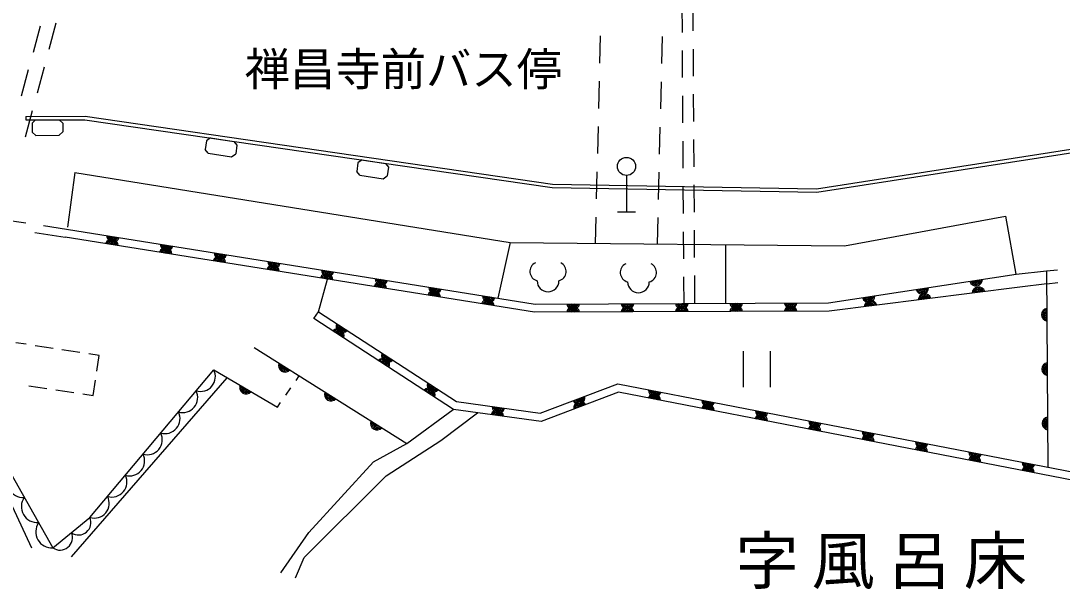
# Model space of a CAD drawing. Units: millimetres, scale not verified. Extents: x 40000 to 680000, y 20000 to 380000.
# Drawn here: x 398938 to 456390, y 257641 to 289002 of the extents above; entities that cross this region are included whole.
import ezdxf
from ezdxf.enums import TextEntityAlignment as Align

# ---------------------------------------------------------------- set-up
doc = ezdxf.new("R2010")
doc.units = ezdxf.units.MM
doc.header["$LTSCALE"] = 1000
for name, color, linetype, lineweight in [('M-BGD', 7, 'Continuous', 25), ('M-STR-STR3', 7, 'Continuous', 25), ('M-STR-STRD', 7, 'Continuous', 25)]:
    doc.layers.add(name, color=color, linetype=linetype, lineweight=lineweight)
doc.styles.add('ＭＳ ゴシック', font='')
doc.styles.get('ＭＳ ゴシック').set_extended_font_data('MS Gothic')

msp = doc.modelspace()

# ---------------------------------------------------------------- linework, layer by layer
at = {"layer": 'M-BGD'}
for p, q in [((435410, 289866), (435419, 288366)), ((436010, 289947), (436019, 288447)), ((400006, 288706), (399614, 287258)), ((400878, 288865), (400486, 287417)), ((435425, 287366), (435434, 285866)), ((436025, 287447), (436034, 285947)), ((399352, 286293), (398960, 284845)), ((400224, 286452), (399832, 285004)), ((435440, 284866), (435449, 283366)), ((436040, 284947), (436049, 283447)), ((399570, 284039), (399178, 282591)), ((399754, 283534), (399555, 283347)), ((399555, 283347), (399558, 282864)), ((399754, 283534), (401056, 283540)), ((401056, 283540), (401257, 283356)), ((401257, 283356), (401260, 282873)), ((399759, 282679), (399558, 282864)), ((399759, 282679), (401061, 282686)), ((401061, 282686), (401260, 282873)), ((409179, 282384), (409110, 281906)), ((409404, 282539), (409179, 282384)), ((409404, 282539), (410692, 282352)), ((410692, 282352), (410863, 282139)), ((410863, 282139), (410794, 281661)), ((435455, 282366), (435464, 280866)), ((436055, 282447), (436064, 280947)), ((409281, 281694), (409110, 281906)), ((409281, 281694), (410569, 281506)), ((410569, 281506), (410794, 281661)), ((417538, 281169), (417468, 280691)), ((417762, 281324), (417538, 281169)), ((417762, 281324), (419051, 281137)), ((419051, 281137), (419222, 280924)), ((417640, 280478), (417468, 280691)), ((417640, 280478), (418928, 280291)), ((418928, 280291), (419153, 280446)), ((419222, 280924), (419153, 280446)), ((432354, 280469), (432354, 278469)), ((435471, 279866), (435480, 278366)), ((436070, 279947), (436079, 278447)), ((431854, 278469), (432854, 278469)), ((397946, 278045), (399207, 277852)), ((400196, 277701), (401457, 277509)), ((401460, 277508), (427311, 273372)), ((399705, 277321), (401389, 277064)), ((427276, 272922), (401389, 277064)), ((435486, 277366), (435495, 275867)), ((436085, 277447), (436094, 275947)), ((453851, 275016), (455534, 275203)), ((455534, 275203), (456138, 275270)), ((455534, 275203), (455603, 264372)), ((435501, 274867), (435510, 273250)), ((436100, 274947), (436110, 273408)), ((443505, 273438), (453851, 275016)), ((454049, 274300), (443540, 272988)), ((455538, 274488), (454049, 274300)), ((455538, 274488), (456146, 274562)), ((415358, 272946), (422973, 267988)), ((443540, 272988), (427276, 272922)), ((427311, 273372), (443505, 273438)), ((422811, 267557), (415113, 272569)), ((399233, 271153), (398660, 271241)), ((400715, 270925), (399727, 271077)), ((402198, 270697), (401209, 270849)), ((403264, 270533), (402692, 270621)), ((411803, 270980), (420240, 265683)), ((438784, 270779), (438784, 268779)), ((440284, 270779), (440284, 268779)), ((403132, 269676), (403264, 270533)), ((409585, 269751), (413092, 267683)), ((401741, 259434), (410331, 269295)), ((402924, 268325), (403056, 269182)), ((414127, 269162), (414301, 269412)), ((427591, 267347), (431869, 268969)), ((431869, 268969), (465417, 262471)), ((399387, 268869), (400375, 268717)), ((400869, 268641), (401858, 268489)), ((402352, 268413), (402924, 268325)), ((413553, 268342), (413840, 268752)), ((431909, 268503), (427643, 266886)), ((465331, 262029), (431909, 268503)), ((413092, 267683), (413267, 267933)), ((422973, 267988), (427591, 267347)), ((427643, 266886), (422811, 267557))]:
    msp.add_line(p, q, dxfattribs=at)
for points in [[(415113, 272569), (415358, 272946), (415865, 274748)], [(395932, 267617), (397534, 265495), (400711, 259919), (402750, 261597), (409585, 269751)], [(413285, 258535), (414831, 260773), (418401, 264663), (420240, 265683), (422800, 267564)], [(414085, 258268), (414564, 259387), (419094, 263891), (422105, 265836), (424130, 267374)], [(395600, 266301), (397990, 263246), (399533, 259918)]]:
    msp.add_lwpolyline(points, dxfattribs=at)
msp.add_circle((432354, 280969), 500, dxfattribs=at)
for centre, radius, start, end in [((403956, 276598), 354, 359.70666, 162.11184), ((404026, 277152), 354, 179.70666, 342.11184), ((404026, 277152), 283, 181.9307, 339.8878), ((404026, 277152), 212, 185.67702, 336.14147), ((404026, 277152), 142, 193.38875, 328.42974), ((404026, 277152), 100, 203.70642, 318.11208), ((404026, 277152), 100, 203.70642, 318.11208), ((403956, 276598), 283, 1.9307, 159.8878), ((403956, 276598), 212, 5.67702, 156.14147), ((403956, 276598), 142, 13.38875, 148.42974), ((403956, 276598), 100, 23.70642, 138.11208), ((403956, 276598), 100, 23.70642, 138.11208), ((406918, 276124), 354, 359.70666, 162.11184), ((406989, 276678), 354, 179.70666, 342.11184), ((406918, 276124), 283, 1.9307, 159.8878), ((406989, 276678), 283, 181.9307, 339.8878), ((406989, 276678), 212, 185.67702, 336.14147), ((406989, 276678), 142, 193.38875, 328.42974), ((406989, 276678), 100, 203.70642, 318.11208), ((406989, 276678), 100, 203.70642, 318.11208), ((406918, 276124), 212, 5.67702, 156.14147), ((406918, 276124), 142, 13.38875, 148.42974), ((406918, 276124), 100, 23.70642, 138.11208), ((406918, 276124), 100, 23.70642, 138.11208), ((409881, 275650), 354, 359.70666, 162.11184), ((409951, 276204), 354, 179.70666, 342.11184), ((409881, 275650), 283, 1.9307, 159.8878), ((409951, 276204), 283, 181.9307, 339.8878), ((409881, 275650), 212, 5.67702, 156.14147), ((409951, 276204), 212, 185.67702, 336.14147), ((409881, 275650), 142, 13.38875, 148.42974), ((409951, 276204), 142, 193.38875, 328.42974), ((409951, 276204), 100, 203.70642, 318.11208), ((409951, 276204), 100, 203.70642, 318.11208), ((409881, 275650), 100, 23.70642, 138.11208), ((409881, 275650), 100, 23.70642, 138.11208), ((412843, 275176), 354, 359.70666, 162.11184), ((412913, 275730), 354, 179.70666, 342.11184), ((412843, 275176), 283, 1.9307, 159.8878), ((412913, 275730), 283, 181.9307, 339.8878), ((412843, 275176), 212, 5.67702, 156.14147), ((412913, 275730), 212, 185.67702, 336.14147), ((412843, 275176), 142, 13.38875, 148.42974), ((412843, 275176), 100, 23.70642, 138.11208), ((412843, 275176), 100, 23.70642, 138.11208), ((412913, 275730), 142, 193.38875, 328.42974), ((412913, 275730), 100, 203.70642, 318.11208), ((412913, 275730), 100, 203.70642, 318.11208), ((415875, 275256), 354, 179.70666, 342.11184), ((415875, 275256), 283, 181.9307, 339.8878), ((415875, 275256), 212, 185.67702, 336.14147), ((415875, 275256), 142, 193.38875, 328.42974), ((415875, 275256), 100, 203.70642, 318.11208), ((415875, 275256), 100, 203.70642, 318.11208), ((427560, 275174), 536, 116.08703, 255.33416), ((428488, 275174), 536, 284.66584, 63.91297), ((432547, 275118), 536, 116.08703, 255.33416), ((433475, 275118), 536, 284.66584, 63.91297), ((415805, 274702), 354, 359.70666, 162.11184), ((415805, 274702), 283, 1.9307, 159.8878), ((415805, 274702), 212, 5.67702, 156.14147), ((415805, 274702), 142, 13.38875, 148.42974), ((415805, 274702), 100, 23.70642, 138.11208), ((415805, 274702), 100, 23.70642, 138.11208), ((418838, 274782), 354, 179.70666, 342.11184), ((418838, 274782), 283, 181.9307, 339.8878), ((418838, 274782), 212, 185.67702, 336.14147), ((418838, 274782), 142, 193.38875, 328.42974), ((418838, 274782), 100, 203.70642, 318.11208), ((418838, 274782), 100, 203.70642, 318.11208), ((428024, 274655), 600, 180, 360), ((451635, 274733), 354, 197.46939, 359.87457), ((451635, 274733), 283, 199.69343, 357.65053), ((451635, 274733), 212, 203.43976, 353.9042), ((451635, 274733), 142, 211.15149, 346.19247), ((451635, 274733), 100, 221.46915, 335.87481), ((451635, 274733), 100, 221.46915, 335.87481), ((418768, 274228), 354, 359.70666, 162.11184), ((418768, 274228), 283, 1.9307, 159.8878), ((418768, 274228), 212, 5.67702, 156.14147), ((418768, 274228), 142, 13.38875, 148.42974), ((418768, 274228), 100, 23.70642, 138.11208), ((418768, 274228), 100, 23.70642, 138.11208), ((421730, 273754), 354, 359.70666, 162.11184), ((421800, 274308), 354, 179.70666, 342.11184), ((421800, 274308), 283, 181.9307, 339.8878), ((421800, 274308), 212, 185.67702, 336.14147), ((421800, 274308), 142, 193.38875, 328.42974), ((421800, 274308), 100, 203.70642, 318.11208), ((421800, 274308), 100, 203.70642, 318.11208), ((433011, 274600), 600, 180, 360), ((448669, 274280), 354, 197.46939, 359.87457), ((448669, 274280), 283, 199.69343, 357.65053), ((448669, 274280), 212, 203.43976, 353.9042), ((448669, 274280), 142, 211.15149, 346.19247), ((448669, 274280), 100, 221.46915, 335.87481), ((448669, 274280), 100, 221.46915, 335.87481), ((451778, 273962), 354, 15.91609, 178.32127), ((451778, 273962), 283, 18.14013, 176.09723), ((451778, 273962), 212, 21.88646, 172.35091), ((451778, 273962), 142, 29.59819, 164.63918), ((451778, 273962), 100, 39.91585, 154.32152), ((451778, 273962), 100, 39.91585, 154.32152), ((421730, 273754), 283, 1.9307, 159.8878), ((421730, 273754), 212, 5.67702, 156.14147), ((421730, 273754), 142, 13.38875, 148.42974), ((421730, 273754), 100, 23.70642, 138.11208), ((421730, 273754), 100, 23.70642, 138.11208), ((424692, 273280), 354, 359.70666, 162.11184), ((424762, 273835), 354, 179.70666, 342.11184), ((424692, 273280), 283, 1.9307, 159.8878), ((424762, 273835), 283, 181.9307, 339.8878), ((424692, 273280), 212, 5.67702, 156.14147), ((424762, 273835), 212, 185.67702, 336.14147), ((424762, 273835), 142, 193.38875, 328.42974), ((424762, 273835), 100, 203.70642, 318.11208), ((424762, 273835), 100, 203.70642, 318.11208), ((445704, 273828), 354, 197.46939, 359.87457), ((445704, 273828), 283, 199.69343, 357.65053), ((445824, 273219), 354, 15.91609, 178.32127), ((445704, 273828), 212, 203.43976, 353.9042), ((445824, 273219), 283, 18.14013, 176.09723), ((445704, 273828), 142, 211.15149, 346.19247), ((445704, 273828), 100, 221.46915, 335.87481), ((445704, 273828), 100, 221.46915, 335.87481), ((448801, 273590), 354, 15.91609, 178.32127), ((448801, 273590), 283, 18.14013, 176.09723), ((448801, 273590), 212, 21.88646, 172.35091), ((448801, 273590), 142, 29.59819, 164.63918), ((448801, 273590), 100, 39.91585, 154.32152), ((448801, 273590), 100, 39.91585, 154.32152), ((424692, 273280), 142, 13.38875, 148.42974), ((424692, 273280), 100, 23.70642, 138.11208), ((424692, 273280), 100, 23.70642, 138.11208), ((429408, 273435), 354, 189.03064, 351.43581), ((429408, 272876), 354, 9.03064, 171.43581), ((429408, 273435), 283, 191.25467, 349.21177), ((429408, 272876), 283, 11.25467, 169.21177), ((429408, 272876), 212, 15.001, 165.46545), ((429408, 273435), 212, 195.001, 345.46545), ((429408, 273435), 142, 202.71273, 337.75372), ((429408, 272876), 142, 22.71273, 157.75372), ((429408, 273435), 100, 213.03039, 327.43606), ((429408, 273435), 100, 213.03039, 327.43606), ((429408, 272876), 100, 33.03039, 147.43606), ((429408, 272876), 100, 33.03039, 147.43606), ((432408, 273447), 354, 189.03064, 351.43581), ((432408, 272888), 354, 9.03064, 171.43581), ((432408, 273447), 283, 191.25467, 349.21177), ((432408, 272888), 283, 11.25467, 169.21177), ((432408, 272888), 212, 15.001, 165.46545), ((432408, 273447), 212, 195.001, 345.46545), ((432408, 273447), 142, 202.71273, 337.75372), ((432408, 272888), 142, 22.71273, 157.75372), ((432408, 273447), 100, 213.03039, 327.43606), ((432408, 273447), 100, 213.03039, 327.43606), ((432408, 272888), 100, 33.03039, 147.43606), ((432408, 272888), 100, 33.03039, 147.43606), ((435408, 273459), 354, 189.03064, 351.43581), ((435408, 272901), 354, 9.03064, 171.43581), ((435408, 273459), 283, 191.25467, 349.21177), ((435408, 272901), 283, 11.25467, 169.21177), ((435408, 272901), 212, 15.001, 165.46545), ((435408, 273459), 212, 195.001, 345.46545), ((435408, 273459), 142, 202.71273, 337.75372), ((435408, 272901), 142, 22.71273, 157.75372), ((435408, 273459), 100, 213.03039, 327.43606), ((435408, 273459), 100, 213.03039, 327.43606), ((435408, 272901), 100, 33.03039, 147.43606), ((435408, 272901), 100, 33.03039, 147.43606), ((438408, 273471), 354, 189.03064, 351.43581), ((438408, 272913), 354, 9.03064, 171.43581), ((438408, 273471), 283, 191.25467, 349.21177), ((438408, 272913), 283, 11.25467, 169.21177), ((438408, 272913), 212, 15.001, 165.46545), ((438408, 273471), 212, 195.001, 345.46545), ((438408, 273471), 142, 202.71273, 337.75372), ((438408, 272913), 142, 22.71273, 157.75372), ((438408, 273471), 100, 213.03039, 327.43606), ((438408, 273471), 100, 213.03039, 327.43606), ((438408, 272913), 100, 33.03039, 147.43606), ((438408, 272913), 100, 33.03039, 147.43606), ((441408, 273483), 354, 189.03064, 351.43581), ((441408, 272925), 354, 9.03064, 171.43581), ((441408, 273483), 283, 191.25467, 349.21177), ((441408, 272925), 283, 11.25467, 169.21177), ((441408, 272925), 212, 15.001, 165.46545), ((441408, 273483), 212, 195.001, 345.46545), ((441408, 273483), 142, 202.71273, 337.75372), ((441408, 272925), 142, 22.71273, 157.75372), ((441408, 273483), 100, 213.03039, 327.43606), ((441408, 273483), 100, 213.03039, 327.43606), ((441408, 272925), 100, 33.03039, 147.43606), ((441408, 272925), 100, 33.03039, 147.43606), ((445824, 273219), 212, 21.88646, 172.35091), ((445824, 273219), 142, 29.59819, 164.63918), ((445824, 273219), 100, 39.91585, 154.32152), ((445824, 273219), 100, 39.91585, 154.32152), ((455603, 272787), 354, 99.1656, 261.57078), ((455603, 272787), 283, 101.38964, 259.34674), ((455603, 272787), 212, 105.13597, 255.60042), ((455603, 272787), 142, 112.8477, 247.88869), ((455603, 272787), 100, 123.16536, 237.57102), ((455603, 272787), 100, 123.16536, 237.57102), ((416418, 271654), 354, 335.72863, 138.13381), ((416418, 271654), 283, 337.95267, 135.90977), ((416418, 271654), 212, 341.699, 132.16344), ((416681, 272150), 354, 155.72863, 318.13381), ((416418, 271654), 142, 349.41073, 124.45171), ((416418, 271654), 100, 359.72839, 114.13405), ((416418, 271654), 100, 359.72839, 114.13405), ((416681, 272150), 283, 157.95267, 315.90977), ((416681, 272150), 212, 161.699, 312.16344), ((416681, 272150), 142, 169.41073, 304.45171), ((416681, 272150), 100, 179.72839, 294.13405), ((416681, 272150), 100, 179.72839, 294.13405), ((419195, 270513), 354, 155.72863, 318.13381), ((419195, 270513), 283, 157.95267, 315.90977), ((413510, 269973), 354, 156.67222, 319.0774), ((413510, 269973), 283, 158.89626, 316.85336), ((413510, 269973), 212, 162.64259, 313.10704), ((418932, 270018), 354, 335.72863, 138.13381), ((418932, 270018), 283, 337.95267, 135.90977), ((418932, 270018), 212, 341.699, 132.16344), ((418932, 270018), 142, 349.41073, 124.45171), ((418932, 270018), 100, 359.72839, 114.13405), ((418932, 270018), 100, 359.72839, 114.13405), ((419195, 270513), 212, 161.699, 312.16344), ((419195, 270513), 142, 169.41073, 304.45171), ((419195, 270513), 100, 179.72839, 294.13405), ((419195, 270513), 100, 179.72839, 294.13405), ((455623, 269787), 354, 99.1656, 261.57078), ((455623, 269787), 283, 101.38964, 259.34674), ((408846, 269379), 828, 253.3458, 26.71235), ((413510, 269973), 142, 170.35432, 305.39531), ((413510, 269973), 100, 180.67198, 295.07764), ((413510, 269973), 100, 180.67198, 295.07764), ((455623, 269787), 212, 105.13597, 255.60042), ((455623, 269787), 142, 112.8477, 247.88869), ((455623, 269787), 100, 123.16536, 237.57102), ((455623, 269787), 100, 123.16536, 237.57102), ((411366, 268764), 354, 158.2677, 320.67288), ((421709, 268876), 354, 155.72863, 318.13381), ((421709, 268876), 283, 157.95267, 315.90977), ((421709, 268876), 212, 161.699, 312.16344), ((421709, 268876), 142, 169.41073, 304.45171), ((421709, 268876), 100, 179.72839, 294.13405), ((421709, 268876), 100, 179.72839, 294.13405), ((407869, 268215), 828, 253.3458, 26.71235), ((411366, 268764), 283, 160.49174, 318.44884), ((411366, 268764), 212, 164.23807, 314.70252), ((411366, 268764), 142, 171.9498, 306.99079), ((411366, 268764), 100, 182.26746, 296.67313), ((411366, 268764), 100, 182.26746, 296.67313), ((416050, 268377), 354, 156.67222, 319.0774), ((416050, 268377), 283, 158.89626, 316.85336), ((416050, 268377), 212, 162.64259, 313.10704), ((416050, 268377), 142, 170.35432, 305.39531), ((416050, 268377), 100, 180.67198, 295.07764), ((416050, 268377), 100, 180.67198, 295.07764), ((421446, 268381), 354, 335.72863, 138.13381), ((421446, 268381), 283, 337.95267, 135.90977), ((421446, 268381), 212, 341.699, 132.16344), ((421446, 268381), 142, 349.41073, 124.45171), ((421446, 268381), 100, 359.72839, 114.13405), ((421446, 268381), 100, 359.72839, 114.13405), ((433884, 268065), 354, 357.83412, 160.2393), ((433927, 268626), 354, 177.83412, 340.2393), ((433884, 268065), 283, 0.05816, 158.01526), ((433927, 268626), 283, 180.05816, 338.01526), ((433927, 268626), 212, 183.80449, 334.26893), ((433927, 268626), 142, 191.51622, 326.5572), ((433927, 268626), 100, 201.83388, 316.23954), ((433927, 268626), 100, 201.83388, 316.23954), ((429711, 268209), 354, 209.55719, 11.96237), ((429795, 267644), 354, 29.55719, 191.96237), ((429711, 268209), 283, 211.78123, 9.73833), ((429795, 267644), 283, 31.78123, 189.73833), ((429711, 268209), 212, 215.52756, 5.99201), ((429795, 267644), 212, 35.52756, 185.99201), ((429711, 268209), 142, 223.23929, 358.28028), ((429711, 268209), 100, 233.55695, 347.96261), ((429711, 268209), 100, 233.55695, 347.96261), ((429795, 267644), 142, 43.23929, 178.28028), ((429795, 267644), 100, 53.55695, 167.96261), ((429795, 267644), 100, 53.55695, 167.96261), ((433884, 268065), 212, 3.80449, 154.26893), ((433884, 268065), 142, 11.51622, 146.5572), ((433884, 268065), 100, 21.83388, 136.23954), ((433884, 268065), 100, 21.83388, 136.23954), ((436829, 267495), 354, 357.83412, 160.2393), ((436872, 268055), 354, 177.83412, 340.2393), ((436829, 267495), 283, 0.05816, 158.01526), ((436872, 268055), 283, 180.05816, 338.01526), ((436872, 268055), 212, 183.80449, 334.26893), ((436872, 268055), 142, 191.51622, 326.5572), ((436872, 268055), 100, 201.83388, 316.23954), ((436872, 268055), 100, 201.83388, 316.23954), ((406893, 267050), 828, 253.3458, 26.71235), ((425220, 267168), 354, 0.89547, 163.30065), ((425289, 267722), 354, 180.89547, 343.30065), ((425220, 267168), 283, 3.11951, 161.07661), ((425289, 267722), 283, 183.11951, 341.07661), ((425220, 267168), 212, 6.86584, 157.33028), ((425289, 267722), 212, 186.86584, 337.33028), ((425220, 267168), 142, 14.57757, 149.61855), ((425220, 267168), 100, 24.89523, 139.30089), ((425220, 267168), 100, 24.89523, 139.30089), ((425289, 267722), 142, 194.57757, 329.61855), ((425289, 267722), 100, 204.89523, 319.30089), ((425289, 267722), 100, 204.89523, 319.30089), ((436829, 267495), 212, 3.80449, 154.26893), ((436829, 267495), 142, 11.51622, 146.5572), ((436829, 267495), 100, 21.83388, 136.23954), ((436829, 267495), 100, 21.83388, 136.23954), ((439774, 266924), 354, 357.83412, 160.2393), ((439818, 267485), 354, 177.83412, 340.2393), ((439774, 266924), 283, 0.05816, 158.01526), ((439818, 267485), 283, 180.05816, 338.01526), ((439818, 267485), 212, 183.80449, 334.26893), ((439818, 267485), 142, 191.51622, 326.5572), ((439818, 267485), 100, 201.83388, 316.23954), ((439818, 267485), 100, 201.83388, 316.23954), ((418591, 266782), 354, 156.67222, 319.0774), ((418591, 266782), 283, 158.89626, 316.85336), ((418591, 266782), 212, 162.64259, 313.10704), ((418591, 266782), 142, 170.35432, 305.39531), ((418591, 266782), 100, 180.67198, 295.07764), ((418591, 266782), 100, 180.67198, 295.07764), ((439774, 266924), 212, 3.80449, 154.26893), ((439774, 266924), 142, 11.51622, 146.5572), ((439774, 266924), 100, 21.83388, 136.23954), ((439774, 266924), 100, 21.83388, 136.23954), ((442719, 266354), 354, 357.83412, 160.2393), ((442763, 266914), 354, 177.83412, 340.2393), ((442719, 266354), 283, 0.05816, 158.01526), ((442763, 266914), 283, 180.05816, 338.01526), ((442763, 266914), 212, 183.80449, 334.26893), ((442763, 266914), 142, 191.51622, 326.5572), ((442763, 266914), 100, 201.83388, 316.23954), ((442763, 266914), 100, 201.83388, 316.23954), ((455642, 266787), 354, 99.1656, 261.57078), ((455642, 266787), 283, 101.38964, 259.34674), ((455642, 266787), 212, 105.13597, 255.60042), ((455642, 266787), 142, 112.8477, 247.88869), ((455642, 266787), 100, 123.16536, 237.57102), ((455642, 266787), 100, 123.16536, 237.57102), ((405916, 265885), 828, 253.3458, 26.71235), ((442719, 266354), 212, 3.80449, 154.26893), ((442719, 266354), 142, 11.51622, 146.5572), ((442719, 266354), 100, 21.83388, 136.23954), ((442719, 266354), 100, 21.83388, 136.23954), ((445665, 265783), 354, 357.83412, 160.2393), ((445708, 266344), 354, 177.83412, 340.2393), ((445665, 265783), 283, 0.05816, 158.01526), ((445708, 266344), 283, 180.05816, 338.01526), ((445708, 266344), 212, 183.80449, 334.26893), ((445708, 266344), 142, 191.51622, 326.5572), ((445708, 266344), 100, 201.83388, 316.23954), ((445708, 266344), 100, 201.83388, 316.23954), ((445665, 265783), 212, 3.80449, 154.26893), ((445665, 265783), 142, 11.51622, 146.5572), ((445665, 265783), 100, 21.83388, 136.23954), ((445665, 265783), 100, 21.83388, 136.23954), ((448610, 265213), 354, 357.83412, 160.2393), ((448653, 265773), 354, 177.83412, 340.2393), ((448610, 265213), 283, 0.05816, 158.01526), ((448653, 265773), 283, 180.05816, 338.01526), ((448653, 265773), 212, 183.80449, 334.26893), ((448653, 265773), 142, 191.51622, 326.5572), ((448653, 265773), 100, 201.83388, 316.23954), ((448653, 265773), 100, 201.83388, 316.23954), ((404940, 264720), 828, 253.3458, 26.71235), ((448610, 265213), 212, 3.80449, 154.26893), ((448610, 265213), 142, 11.51622, 146.5572), ((448610, 265213), 100, 21.83388, 136.23954), ((448610, 265213), 100, 21.83388, 136.23954), ((451555, 264642), 354, 357.83412, 160.2393), ((451599, 265203), 354, 177.83412, 340.2393), ((451555, 264642), 283, 0.05816, 158.01526), ((451599, 265203), 283, 180.05816, 338.01526), ((451555, 264642), 212, 3.80449, 154.26893), ((451599, 265203), 212, 183.80449, 334.26893), ((451599, 265203), 142, 191.51622, 326.5572), ((451599, 265203), 100, 201.83388, 316.23954), ((451599, 265203), 100, 201.83388, 316.23954), ((451555, 264642), 142, 11.51622, 146.5572), ((451555, 264642), 100, 21.83388, 136.23954), ((451555, 264642), 100, 21.83388, 136.23954), ((454500, 264072), 354, 357.83412, 160.2393), ((454544, 264632), 354, 177.83412, 340.2393), ((454500, 264072), 283, 0.05816, 158.01526), ((454544, 264632), 283, 180.05816, 338.01526), ((454500, 264072), 212, 3.80449, 154.26893), ((454544, 264632), 212, 183.80449, 334.26893), ((454544, 264632), 142, 191.51622, 326.5572), ((454544, 264632), 100, 201.83388, 316.23954), ((454544, 264632), 100, 201.83388, 316.23954), ((399067, 263598), 894, 145.81001, 273.54697), ((403963, 263555), 828, 253.3458, 26.71235), ((454500, 264072), 142, 11.51622, 146.5572), ((454500, 264072), 100, 21.83388, 136.23954), ((454500, 264072), 100, 21.83388, 136.23954), ((399862, 262205), 894, 145.81001, 273.54697), ((402987, 262390), 828, 253.3458, 26.71235), ((402122, 261321), 686, 235.19472, 23.7502), ((400656, 260811), 894, 145.81001, 273.54697), ((401103, 260482), 686, 235.19472, 23.7502)]:
    msp.add_arc(centre, radius, start, end, dxfattribs=at)
at = {"layer": 'M-STR-STR3'}
for p, q in [((430890, 286671), (430928, 288170)), ((434306, 286640), (434344, 288139)), ((430827, 284172), (430865, 285671)), ((434243, 284141), (434281, 285640)), ((430765, 281673), (430802, 283172)), ((434180, 281641), (434218, 283141)), ((401918, 280628), (401522, 277624)), ((430702, 279173), (430739, 280673)), ((434118, 279142), (434155, 280642)), ((430640, 276724), (430677, 278174)), ((434056, 276690), (434092, 278143)), ((425945, 276771), (425263, 273700)), ((437812, 276652), (437811, 273415))]:
    msp.add_line(p, q, dxfattribs=at)
msp.add_lwpolyline([(401918, 280628), (425945, 276771), (444385, 276586), (453259, 278217), (453839, 275014)], dxfattribs=at)
at = {"layer": 'M-STR-STRD'}
for p, q in [((399220, 283731), (399221, 283531)), ((399221, 283731), (402483, 283747)), ((399222, 283531), (402469, 283547)), ((402469, 283547), (428259, 279798)), ((402483, 283747), (428275, 279998)), ((442834, 279740), (458045, 282108)), ((442847, 279539), (458076, 281910)), ((428259, 279798), (442847, 279539)), ((428275, 279998), (442834, 279740))]:
    msp.add_line(p, q, dxfattribs=at)

# ---------------------------------------------------------------- texts
at = {"layer": 'M-BGD', "style": 'ＭＳ ゴシック'}
msp.add_text('禅昌寺前バス停', height=1833, dxfattribs=at).set_placement((420043, 284871), align=Align.BOTTOM_CENTER)
at = {"layer": 'M-BGD', "insert": (446761, 257641), "char_height": 2566, "attachment_point": 8, "style": 'ＭＳ ゴシック'}
msp.add_mtext('\\T1.2;字風呂床', dxfattribs=at)

doc.saveas('drawing.dxf')
